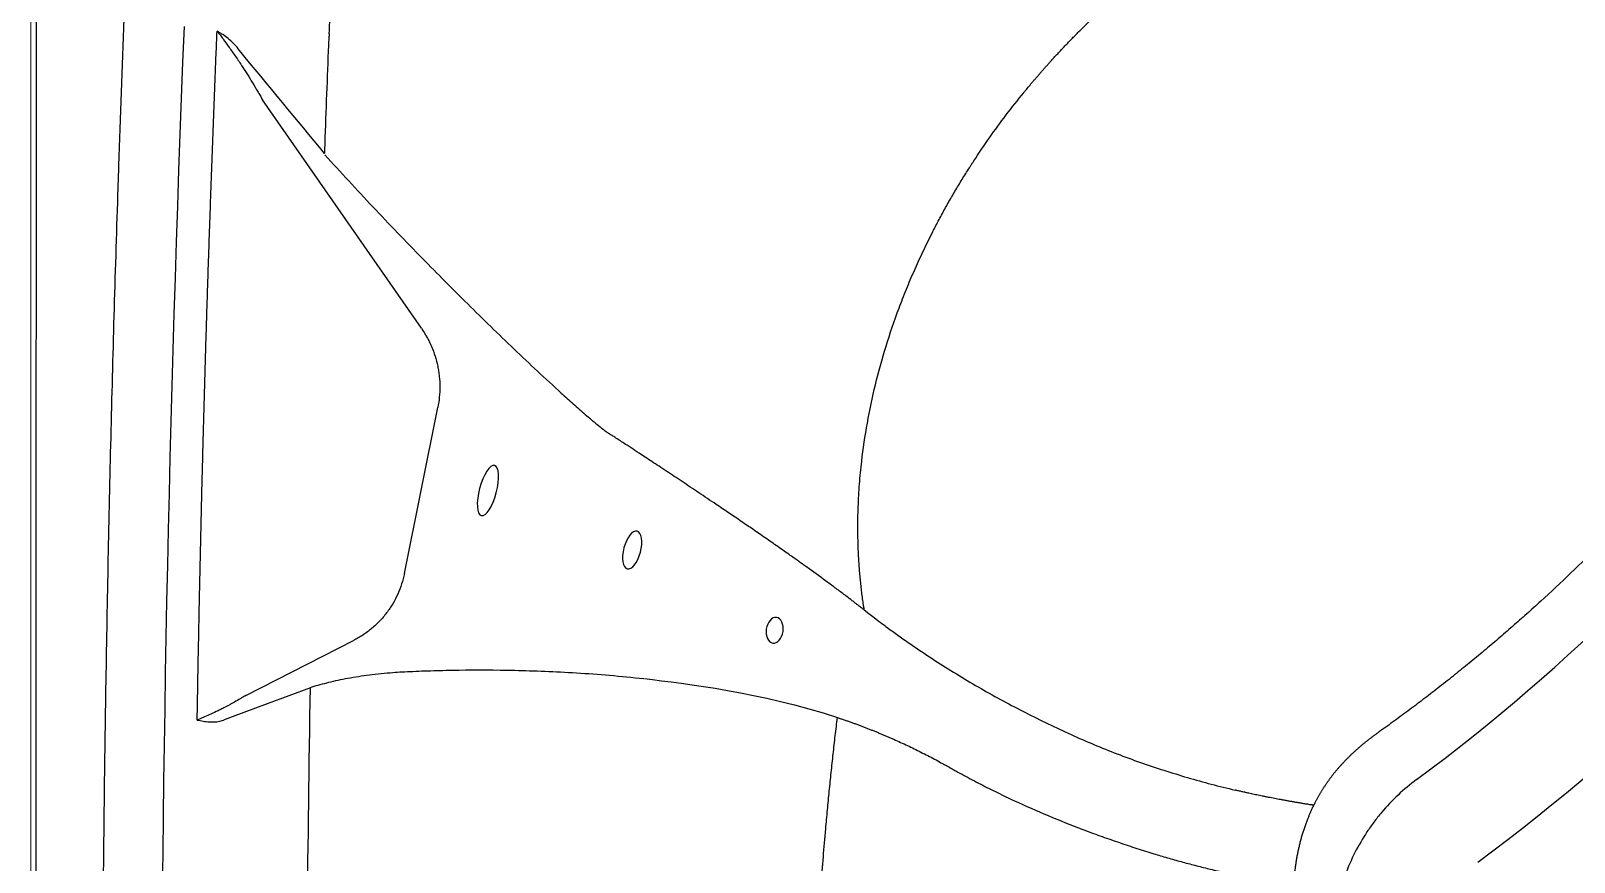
# Model space of a CAD drawing. Extents: x 528 to 612, y 788 to 934.
# Drawn here: x 527.96 to 557.69, y 853.17 to 869.18 of the extents above; entities that cross this region are included whole.
import ezdxf

# ---------------------------------------------------------------- set-up
doc = ezdxf.new("R2010")
doc.units = 0
doc.header["$MEASUREMENT"] = 0
doc.layers.add('1', color=4, linetype='Continuous')
doc.layers.add('LIGHT', color=1, linetype='Continuous')

# ---------------------------------------------------------------- blocks, each defined once
blk = doc.blocks.new('2018 FLASH')
at = {"layer": '1', "color": 6, "linetype": 'Continuous', "lineweight": 18}
blk.add_line((0, 81.522), (0, 2.898), dxfattribs=at)
at = {"layer": '1', "linetype": 'Continuous', "lineweight": 25}
for p, q in [((5.748, 64.206), (5.746, 64.156)), ((7.522, 58.532), (4.462, 62.933)), ((7.196, 53.808), (7.839, 57.006)), ((4.14, 51.458), (6.215, 52.516))]:
    blk.add_line(p, q, dxfattribs=at)
at = {"layer": '1', "linetype": 'Continuous', "lineweight": 25, "flags": 128}
blk.add_lwpolyline([(5.385, 51.607), (4.552, 51.296), (3.877, 51.043), (3.708, 50.98)], dxfattribs=at)
at = {"layer": '1', "linetype": 'Continuous', "lineweight": 25}
for centre, radius, start, end in [((551.204, 42.21), 548.7, 177.68788, 182.31591), ((4.203, 80.217), 37.799, 306.5147, 323.1471), ((4.203, 80.217), 39.779, 306.5147, 323.1471)]:
    blk.add_arc(centre, radius, start, end, dxfattribs=at)
for points, knots in [([(0.143, 2.947), (0.143, 2.951), (0.143, 2.954), (0.143, 2.96), (0.143, 2.97), (0.143, 2.992), (0.143, 3.037), (0.143, 3.126), (0.142, 3.305), (0.142, 3.663), (0.14, 4.379), (0.137, 5.81), (0.134, 7.037), (0.129, 9.491), (0.126, 11.127), (0.117, 16.035), (0.112, 19.307), (0.105, 25.851), (0.102, 29.122), (0.099, 35.666), (0.097, 42.21), (0.099, 48.754), (0.102, 55.298), (0.105, 58.569), (0.112, 65.113), (0.117, 68.385), (0.129, 74.929), (0.136, 78.201), (0.145, 81.526)], [0, 0, 0, 0, 0.000122, 0.000122, 0.000244, 0.000488, 0.000977, 0.001953, 0.003906, 0.007812, 0.015625, 0.03125, 0.0625, 0.0625, 0.125, 0.125, 0.25, 0.25, 0.375, 0.375, 0.5, 0.625, 0.625, 0.75, 0.75, 0.875, 0.875, 1, 1, 1, 1]), ([(2.585, 79.681), (2.575, 79.526), (2.554, 79.217), (2.524, 78.753), (2.494, 78.289), (2.465, 77.824), (2.436, 77.359), (2.407, 76.895), (2.379, 76.429), (2.351, 75.964), (2.324, 75.499), (2.297, 75.033), (2.27, 74.567), (2.244, 74.101), (2.218, 73.634), (2.193, 73.167), (2.168, 72.7), (2.143, 72.233), (2.118, 71.766), (2.095, 71.298), (2.071, 70.831), (2.048, 70.363), (2.025, 69.894), (2.003, 69.426), (1.981, 68.957), (1.959, 68.488), (1.938, 68.019), (1.917, 67.55), (1.896, 67.08), (1.876, 66.61), (1.857, 66.14), (1.837, 65.67), (1.818, 65.2), (1.8, 64.729), (1.782, 64.258), (1.764, 63.787), (1.747, 63.315), (1.73, 62.844), (1.713, 62.372), (1.697, 61.9), (1.681, 61.428), (1.645, 60.334), (1.593, 58.618), (1.532, 56.278), (1.481, 53.932), (1.424, 50.807), (1.378, 46.899), (1.359, 42.21), (1.378, 37.52), (1.424, 33.612), (1.481, 30.487), (1.532, 28.142), (1.593, 25.801), (1.65, 23.943), (1.695, 22.565), (1.726, 21.666), (1.759, 20.767), (1.793, 19.87), (1.828, 18.974), (1.865, 18.078), (1.903, 17.183), (1.943, 16.289), (1.984, 15.395), (2.026, 14.503), (2.07, 13.611), (2.115, 12.72), (2.161, 11.83), (2.209, 10.941), (2.259, 10.053), (2.31, 9.165), (2.362, 8.278), (2.415, 7.392), (2.47, 6.507), (2.527, 5.623), (2.565, 5.033), (2.585, 4.739)], [0, 0, 0, 0, 0.0061975, 0.0123976, 0.0186003, 0.0248057, 0.0310138, 0.0372245, 0.0434378, 0.0496538, 0.0558725, 0.0620939, 0.0683179, 0.0745447, 0.0807741, 0.0870062, 0.093241, 0.0994785, 0.1057187, 0.1119616, 0.1182072, 0.1244556, 0.1307066, 0.1369604, 0.143217, 0.1494762, 0.1557382, 0.162003, 0.1682705, 0.1745407, 0.1808138, 0.1870895, 0.1933681, 0.1996494, 0.2059335, 0.2122204, 0.21851, 0.2248025, 0.2310977, 0.2373957, 0.2436966, 0.2500002, 0.2811568, 0.3123753, 0.3436562, 0.3750002, 0.4374165, 0.5, 0.5625832, 0.6249998, 0.6563435, 0.6876244, 0.718843, 0.7499998, 0.7620043, 0.7739987, 0.7859829, 0.797957, 0.809921, 0.821875, 0.833819, 0.845753, 0.857677, 0.8695911, 0.8814953, 0.8933897, 0.9052742, 0.9171489, 0.9290138, 0.940869, 0.9527145, 0.9645503, 0.9763765, 0.988193, 1, 1, 1, 1]), ([(5.748, 64.206), (5.756, 64.411), (5.771, 64.774), (5.789, 65.216), (5.801, 65.484), (5.805, 65.594), (5.807, 65.624)], [0.13600714, 0.13600714, 0.13600714, 0.13600714, 0.15625, 0.171875, 0.1796875, 0.18272713, 0.18272713, 0.18272713, 0.18272713]), ([(19.265, 63.238), (19.28, 63.255), (19.308, 63.289), (19.351, 63.339), (19.395, 63.39), (19.438, 63.44), (19.482, 63.49), (19.526, 63.54), (19.57, 63.59), (19.614, 63.639), (19.69, 63.723), (19.797, 63.84), (19.938, 63.989), (20.08, 64.136), (20.369, 64.427), (20.817, 64.849), (21.259, 65.224), (21.525, 65.436), (21.578, 65.478), (21.604, 65.499)], [0, 0, 0, 0, 0.020406, 0.040812, 0.061217, 0.081622, 0.102028, 0.122435, 0.142844, 0.163255, 0.18367, 0.246534, 0.309383, 0.37224, 0.435096, 0.686336, 0.937867, 0.968943, 1, 1, 1, 1]), ([(3.204, 50.984), (3.207, 51.137), (3.212, 51.442), (3.22, 51.9), (3.229, 52.358), (3.238, 52.815), (3.247, 53.273), (3.257, 53.731), (3.267, 54.188), (3.277, 54.646), (3.288, 55.104), (3.299, 55.561), (3.311, 56.019), (3.323, 56.477), (3.335, 56.934), (3.348, 57.392), (3.361, 57.85), (3.375, 58.307), (3.389, 58.765), (3.403, 59.222), (3.418, 59.68), (3.433, 60.138), (3.449, 60.595), (3.465, 61.053), (3.481, 61.51), (3.498, 61.968), (3.515, 62.425), (3.532, 62.883), (3.55, 63.34), (3.568, 63.798), (3.581, 64.103), (3.587, 64.255)], [0, 0, 0, 0, 0.034481, 0.068963, 0.103445, 0.137927, 0.172409, 0.206891, 0.241373, 0.275855, 0.310338, 0.34482, 0.379303, 0.413785, 0.448268, 0.482751, 0.517234, 0.551717, 0.5862, 0.620683, 0.655166, 0.689649, 0.724133, 0.758616, 0.793099, 0.827583, 0.862066, 0.896549, 0.931033, 0.965516, 1, 1, 1, 1]), ([(3.995, 63.917), (3.933, 63.992), (3.867, 64.056), (3.765, 64.14), (3.73, 64.166), (3.677, 64.201), (3.659, 64.213), (3.632, 64.229), (3.623, 64.235), (3.605, 64.245), (3.596, 64.25), (3.587, 64.255)], [0, 0, 0, 0, 0.5, 0.5, 0.75, 0.75, 0.875, 0.875, 0.9375, 0.9375, 1, 1, 1, 1]), ([(3.587, 64.255), (3.589, 64.252), (3.592, 64.249), (3.596, 64.243), (3.603, 64.234), (3.62, 64.213), (3.634, 64.194), (3.663, 64.156), (3.682, 64.131), (3.741, 64.052), (3.78, 63.997), (3.862, 63.883), (3.903, 63.824), (3.967, 63.731), (3.988, 63.7), (4.031, 63.636), (4.052, 63.604), (4.073, 63.571)], [0, 0, 0, 0, 0.015625, 0.015625, 0.03125, 0.0625, 0.125, 0.125, 0.25, 0.25, 0.5, 0.5, 0.75, 0.75, 0.875, 0.875, 1, 1, 1, 1]), ([(5.659, 61.895), (5.66, 61.921), (5.684, 62.58), (5.713, 63.334), (5.742, 64.061), (5.746, 64.156)], [0.05989514, 0.05989514, 0.05989514, 0.05989514, 0.0625, 0.125, 0.13435844, 0.13435844, 0.13435844, 0.13435844]), ([(4.073, 63.571), (4.106, 63.521), (4.139, 63.47), (4.205, 63.366), (4.238, 63.313), (4.303, 63.206), (4.335, 63.152), (4.383, 63.07), (4.399, 63.043), (4.431, 62.988), (4.446, 62.961), (4.462, 62.933)], [0, 0, 0, 0, 0.25, 0.25, 0.5, 0.5, 0.75, 0.75, 0.875, 0.875, 1, 1, 1, 1]), ([(18.079, 61.622), (18.088, 61.637), (18.107, 61.666), (18.135, 61.71), (18.252, 61.891), (18.465, 62.203), (18.785, 62.642), (19.033, 62.956), (19.195, 63.153), (19.242, 63.21), (19.265, 63.238)], [0, 0, 0, 0, 0.0262771, 0.0525587, 0.0788452, 0.349284, 0.6196895, 0.8906063, 0.9453088, 1, 1, 1, 1]), ([(5.663, 61.87), (5.968, 61.536), (6.276, 61.202), (6.903, 60.535), (7.222, 60.203), (7.546, 59.873)], [0, 0, 0, 0, 0.5, 0.5, 1, 1, 1, 1]), ([(16.055, 53.104), (16.051, 53.125), (16.045, 53.166), (16.036, 53.227), (16.027, 53.289), (16.018, 53.351), (16.01, 53.413), (16.003, 53.475), (15.995, 53.537), (15.989, 53.6), (15.982, 53.662), (15.976, 53.724), (15.97, 53.787), (15.965, 53.849), (15.96, 53.912), (15.955, 53.974), (15.951, 54.037), (15.948, 54.1), (15.944, 54.162), (15.935, 54.348), (15.928, 54.656), (15.935, 55.091), (15.959, 55.528), (16.011, 56.065), (16.105, 56.704), (16.262, 57.444), (16.466, 58.184), (16.675, 58.797), (16.864, 59.283), (17.017, 59.646), (17.182, 60.006), (17.318, 60.283), (17.419, 60.48), (17.48, 60.596), (17.542, 60.712), (17.605, 60.827), (17.669, 60.942), (17.735, 61.057), (17.801, 61.171), (17.869, 61.284), (17.938, 61.398), (18.007, 61.51), (18.055, 61.585), (18.079, 61.622)], [0, 0, 0, 0, 0.007592, 0.015176, 0.022752, 0.030321, 0.037881, 0.045434, 0.05298, 0.060518, 0.068049, 0.075574, 0.083091, 0.090602, 0.098106, 0.105605, 0.113097, 0.120583, 0.128063, 0.135538, 0.18668, 0.237567, 0.288264, 0.338833, 0.423678, 0.508225, 0.593061, 0.677617, 0.720006, 0.762343, 0.804671, 0.847032, 0.860967, 0.874891, 0.888806, 0.902715, 0.916617, 0.930516, 0.944412, 0.958306, 0.972202, 0.986099, 1, 1, 1, 1]), ([(7.546, 59.873), (7.831, 59.582), (8.121, 59.291), (8.708, 58.709), (9.005, 58.419), (9.457, 57.988), (9.608, 57.845), (9.912, 57.561), (10.065, 57.42), (10.295, 57.211), (10.371, 57.142), (10.525, 57.006), (10.601, 56.938), (10.755, 56.806), (10.831, 56.741), (10.946, 56.647), (10.984, 56.616), (11.042, 56.572), (11.061, 56.557), (11.089, 56.536), (11.098, 56.529), (11.117, 56.516), (11.127, 56.51), (11.136, 56.504)], [0, 0, 0, 0, 0.25, 0.25, 0.5, 0.5, 0.625, 0.625, 0.75, 0.75, 0.8125, 0.8125, 0.875, 0.875, 0.9375, 0.9375, 0.96875, 0.96875, 0.984375, 0.984375, 0.992188, 0.992188, 1, 1, 1, 1]), ([(7.522, 58.532), (7.561, 58.477), (7.596, 58.42), (7.645, 58.332), (7.661, 58.302), (7.69, 58.242), (7.704, 58.211), (7.77, 58.058), (7.809, 57.931), (7.843, 57.768), (7.849, 57.735), (7.86, 57.669), (7.864, 57.635), (7.874, 57.536), (7.878, 57.469), (7.878, 57.27), (7.865, 57.138), (7.839, 57.006)], [0, 0, 0, 0, 0.125, 0.125, 0.1875, 0.1875, 0.25, 0.25, 0.5, 0.5, 0.5625, 0.5625, 0.625, 0.625, 0.75, 0.75, 1, 1, 1, 1]), ([(33.535, 58.268), (33.517, 58.243), (33.481, 58.193), (33.426, 58.119), (33.372, 58.044), (33.317, 57.97), (33.262, 57.895), (33.207, 57.821), (33.151, 57.747), (33.096, 57.673), (33.04, 57.599), (32.984, 57.526), (32.927, 57.452), (32.871, 57.379), (32.814, 57.306), (32.757, 57.233), (32.7, 57.16), (32.642, 57.087), (32.585, 57.015), (32.527, 56.942), (32.468, 56.87), (32.41, 56.798), (32.351, 56.726), (32.293, 56.654), (32.234, 56.582), (32.174, 56.511), (32.115, 56.439), (32.055, 56.368), (31.995, 56.297), (31.935, 56.226), (31.72, 55.974), (31.346, 55.548), (30.8, 54.956), (30.242, 54.379), (29.67, 53.817), (29.237, 53.41), (28.95, 53.149), (28.815, 53.028), (28.679, 52.907), (28.542, 52.787), (28.405, 52.667), (28.267, 52.548), (28.129, 52.431), (27.99, 52.314), (27.85, 52.197), (27.709, 52.082), (27.568, 51.967), (27.426, 51.853), (27.284, 51.739), (27.141, 51.627), (26.997, 51.515), (26.852, 51.404), (26.707, 51.294), (26.561, 51.185), (26.414, 51.076), (26.267, 50.968), (26.119, 50.861), (26.02, 50.79), (25.97, 50.755)], [0, 0, 0, 0, 0.008679, 0.017357, 0.026032, 0.034707, 0.04338, 0.052053, 0.060724, 0.069394, 0.078064, 0.086733, 0.095402, 0.10407, 0.112738, 0.121406, 0.130074, 0.138743, 0.147411, 0.156081, 0.164751, 0.173423, 0.182096, 0.190771, 0.199447, 0.208124, 0.216801, 0.225477, 0.234151, 0.242821, 0.251488, 0.326692, 0.401622, 0.476364, 0.550985, 0.625551, 0.642497, 0.659445, 0.676394, 0.693346, 0.710302, 0.727263, 0.744229, 0.761201, 0.778179, 0.795166, 0.812162, 0.829167, 0.846183, 0.863211, 0.880251, 0.897306, 0.914375, 0.931461, 0.948565, 0.965688, 0.982833, 1, 1, 1, 1]), ([(16.055, 53.104), (16.04, 53.115), (16.011, 53.137), (15.968, 53.171), (15.924, 53.204), (15.876, 53.242), (15.803, 53.297), (15.688, 53.384), (15.531, 53.502), (15.294, 53.678), (15.024, 53.874), (14.783, 54.046), (14.621, 54.161), (14.509, 54.24), (14.388, 54.325), (14.267, 54.409), (14.146, 54.493), (14.026, 54.576), (13.872, 54.682), (13.679, 54.814), (13.444, 54.974), (13.227, 55.121), (13.033, 55.251), (12.81, 55.4), (12.544, 55.578), (12.24, 55.78), (11.962, 55.963), (11.736, 56.111), (11.583, 56.212), (11.472, 56.284), (11.381, 56.344), (11.304, 56.394), (11.249, 56.43), (11.214, 56.452), (11.176, 56.477), (11.153, 56.493), (11.136, 56.504)], [0, 0, 0, 0, 0.007813, 0.015634, 0.023461, 0.031295, 0.041701, 0.062522, 0.092808, 0.124884, 0.187331, 0.233424, 0.249953, 0.270842, 0.291722, 0.31259, 0.333448, 0.354295, 0.375134, 0.414101, 0.455806, 0.500297, 0.53161, 0.56294, 0.625565, 0.686608, 0.750683, 0.810558, 0.851912, 0.874744, 0.907839, 0.937341, 0.953607, 0.968651, 0.978054, 1, 1, 1, 1]), ([(7.196, 53.808), (7.182, 53.739), (7.164, 53.671), (7.121, 53.539), (7.096, 53.474), (7.039, 53.347), (7.007, 53.285), (6.935, 53.163), (6.896, 53.105), (6.811, 52.994), (6.766, 52.94), (6.668, 52.838), (6.617, 52.79), (6.51, 52.701), (6.454, 52.66), (6.338, 52.583), (6.278, 52.548), (6.215, 52.516)], [0, 0, 0, 0, 0.125, 0.125, 0.25, 0.25, 0.375, 0.375, 0.5, 0.5, 0.625, 0.625, 0.75, 0.75, 0.875, 0.875, 1, 1, 1, 1]), ([(16.055, 53.104), (16.315, 52.902), (16.381, 52.852), (16.514, 52.754), (16.581, 52.705), (16.781, 52.56), (16.916, 52.466), (17.324, 52.187), (17.6, 52.009), (18.02, 51.754), (18.161, 51.671), (18.445, 51.509), (18.587, 51.43), (19.018, 51.198), (19.307, 51.051), (19.889, 50.769), (20.183, 50.636), (20.626, 50.45), (20.775, 50.39), (21.074, 50.275), (21.224, 50.22), (21.675, 50.062), (21.978, 49.965), (22.586, 49.787), (22.891, 49.707), (23.197, 49.634)], [0, 0, 0, 0, 0.03125, 0.03125, 0.0625, 0.0625, 0.125, 0.125, 0.25, 0.25, 0.3125, 0.3125, 0.375, 0.375, 0.5, 0.5, 0.625, 0.625, 0.6875, 0.6875, 0.75, 0.75, 0.875, 0.875, 1, 1, 1, 1]), ([(5.385, 51.613), (5.481, 51.644), (5.586, 51.673), (5.81, 51.73), (5.931, 51.757), (6.188, 51.806), (6.324, 51.829), (6.612, 51.867), (6.764, 51.883), (6.924, 51.896)], [0, 0, 0, 0, 0.25, 0.25, 0.5, 0.5, 0.75, 0.75, 1, 1, 1, 1]), ([(7.303, 51.919), (7.376, 51.923), (7.451, 51.926), (7.603, 51.931), (7.681, 51.934), (7.838, 51.938), (7.918, 51.94), (8.081, 51.944), (8.164, 51.945), (8.585, 51.951), (8.943, 51.951), (9.699, 51.934), (10.096, 51.918), (10.72, 51.88), (10.932, 51.864), (11.365, 51.828), (11.586, 51.806), (11.81, 51.782)], [0, 0, 0, 0, 0.0625, 0.0625, 0.125, 0.125, 0.1875, 0.1875, 0.25, 0.25, 0.5, 0.5, 0.75, 0.75, 0.875, 0.875, 1, 1, 1, 1]), ([(4.14, 51.458), (4.135, 51.455), (4.131, 51.453), (4.122, 51.447), (4.108, 51.439), (4.094, 51.431), (4.067, 51.414), (4.049, 51.404), (3.996, 51.372), (3.96, 51.351), (3.907, 51.321), (3.889, 51.311), (3.854, 51.291), (3.836, 51.282), (3.784, 51.253), (3.75, 51.235), (3.716, 51.218)], [0, 0, 0, 0, 0.03125, 0.03125, 0.0625, 0.125, 0.125, 0.25, 0.25, 0.5, 0.5, 0.625, 0.625, 0.75, 0.75, 1, 1, 1, 1]), ([(5.32, 46.312), (5.322, 46.593), (5.337, 48.358), (5.36, 50.123), (5.385, 51.607)], [0.7073285, 0.7073285, 0.7073285, 0.7073285, 0.75, 0.9749797, 0.9749797, 0.9749797, 0.9749797]), ([(3.716, 51.218), (3.691, 51.205), (3.667, 51.193), (3.618, 51.168), (3.594, 51.157), (3.524, 51.123), (3.48, 51.102), (3.395, 51.064), (3.355, 51.047), (3.297, 51.022), (3.278, 51.014), (3.241, 50.999), (3.222, 50.991), (3.204, 50.984)], [0, 0, 0, 0, 0.125, 0.125, 0.25, 0.25, 0.5, 0.5, 0.75, 0.75, 0.875, 0.875, 1, 1, 1, 1]), ([(3.204, 50.984), (3.224, 50.98), (3.243, 50.976), (3.281, 50.969), (3.3, 50.966), (3.357, 50.956), (3.396, 50.952), (3.473, 50.946), (3.511, 50.945), (3.589, 50.95), (3.627, 50.956), (3.665, 50.967)], [0, 0, 0, 0, 0.125, 0.125, 0.25, 0.25, 0.5, 0.5, 0.75, 0.75, 1, 1, 1, 1]), ([(15.538, 33.381), (15.534, 33.413), (15.526, 33.476), (15.515, 33.571), (15.504, 33.667), (15.493, 33.762), (15.482, 33.858), (15.471, 33.955), (15.46, 34.051), (15.449, 34.148), (15.439, 34.245), (15.428, 34.342), (15.418, 34.439), (15.408, 34.537), (15.398, 34.635), (15.388, 34.733), (15.378, 34.831), (15.368, 34.93), (15.359, 35.029), (15.349, 35.128), (15.34, 35.227), (15.33, 35.326), (15.321, 35.426), (15.299, 35.672), (15.266, 36.066), (15.223, 36.613), (15.185, 37.165), (15.139, 37.903), (15.091, 38.83), (15.05, 39.947), (15.025, 41.074), (15.017, 42.206), (15.025, 43.339), (15.05, 44.465), (15.091, 45.583), (15.138, 46.509), (15.184, 47.247), (15.223, 47.8), (15.265, 48.346), (15.301, 48.769), (15.328, 49.07), (15.345, 49.252), (15.363, 49.434), (15.38, 49.614), (15.399, 49.795), (15.417, 49.974), (15.436, 50.152), (15.456, 50.33), (15.475, 50.507), (15.495, 50.683), (15.516, 50.858), (15.53, 50.974), (15.537, 51.032)], [0, 0, 0, 0, 0.0056135, 0.0112337, 0.0168604, 0.0224936, 0.0281334, 0.0337798, 0.0394327, 0.0450921, 0.0507581, 0.0564305, 0.0621095, 0.067795, 0.0734869, 0.0791854, 0.0848903, 0.0906016, 0.0963195, 0.1020437, 0.1077744, 0.1135115, 0.1192551, 0.125005, 0.1559316, 0.1870756, 0.2184353, 0.2500087, 0.3120878, 0.3744619, 0.4371072, 0.5000001, 0.5628912, 0.6255359, 0.6879106, 0.7499915, 0.7815641, 0.8129235, 0.8440677, 0.8749952, 0.8855316, 0.8960465, 0.9065399, 0.9170116, 0.9274616, 0.9378899, 0.9482964, 0.958681, 0.9690437, 0.9793845, 0.9897033, 1, 1, 1, 1]), ([(15.537, 51.032), (15.559, 51.025), (15.602, 51.01), (15.667, 50.988), (15.731, 50.966), (15.796, 50.943), (15.86, 50.92), (15.925, 50.896), (15.989, 50.872), (16.053, 50.848), (16.116, 50.823), (16.18, 50.798), (16.244, 50.773), (16.307, 50.747), (16.37, 50.721), (16.433, 50.695), (16.496, 50.668), (16.559, 50.641), (16.689, 50.584), (16.886, 50.494), (17.103, 50.387), (17.276, 50.299), (17.405, 50.232), (17.509, 50.175), (17.594, 50.128), (17.636, 50.105), (17.659, 50.092)], [0, 0, 0, 0, 0.029478, 0.058944, 0.088398, 0.117842, 0.147276, 0.176702, 0.206121, 0.235534, 0.264941, 0.294345, 0.323746, 0.353146, 0.382544, 0.411943, 0.441343, 0.470746, 0.500152, 0.624903, 0.750074, 0.812771, 0.875001, 0.937489, 0.966093, 1, 1, 1, 1]), ([(25.97, 50.755), (25.963, 50.75), (25.949, 50.74), (25.927, 50.724), (25.906, 50.708), (25.884, 50.693), (25.863, 50.677), (25.842, 50.661), (25.821, 50.645), (25.8, 50.629), (25.78, 50.613), (25.759, 50.597), (25.739, 50.581), (25.718, 50.565), (25.698, 50.548), (25.678, 50.532), (25.658, 50.516), (25.639, 50.499), (25.619, 50.483), (25.6, 50.466), (25.58, 50.449), (25.561, 50.432), (25.542, 50.416), (25.523, 50.399), (25.505, 50.382), (25.486, 50.364), (25.467, 50.347), (25.449, 50.33), (25.431, 50.313), (25.413, 50.295), (25.395, 50.278), (25.377, 50.26), (25.359, 50.242), (25.341, 50.224), (25.324, 50.207), (25.307, 50.189), (25.289, 50.17), (25.272, 50.152), (25.255, 50.134), (25.239, 50.116), (25.222, 50.097), (25.205, 50.078), (25.189, 50.06), (25.173, 50.041), (25.157, 50.022), (25.14, 50.003), (25.125, 49.984), (25.109, 49.964), (25.093, 49.945), (25.078, 49.925), (25.062, 49.906), (25.047, 49.886), (25.032, 49.866), (25.017, 49.846), (25.002, 49.826), (24.988, 49.805), (24.973, 49.785), (24.959, 49.764), (24.944, 49.744), (24.93, 49.723), (24.916, 49.702), (24.903, 49.68), (24.889, 49.659), (24.875, 49.638), (24.862, 49.616), (24.849, 49.594), (24.836, 49.572), (24.823, 49.55), (24.81, 49.528), (24.797, 49.505), (24.785, 49.482), (24.772, 49.46), (24.76, 49.437), (24.748, 49.413), (24.736, 49.39), (24.725, 49.367), (24.717, 49.351), (24.713, 49.343)], [0, 0, 0, 0, 0.013635, 0.027255, 0.040862, 0.054456, 0.068041, 0.081616, 0.095185, 0.108747, 0.122303, 0.135855, 0.149403, 0.162948, 0.17649, 0.190029, 0.203565, 0.2171, 0.230631, 0.24416, 0.257687, 0.27121, 0.28473, 0.298245, 0.311757, 0.325263, 0.338764, 0.352259, 0.365747, 0.379228, 0.3927, 0.406163, 0.419616, 0.433059, 0.44649, 0.45991, 0.473316, 0.486709, 0.500088, 0.513452, 0.526801, 0.540133, 0.553449, 0.566748, 0.58003, 0.593294, 0.60654, 0.619769, 0.632979, 0.646171, 0.659346, 0.672503, 0.685644, 0.698768, 0.711876, 0.72497, 0.73805, 0.751117, 0.764173, 0.77722, 0.790258, 0.80329, 0.816319, 0.829346, 0.842374, 0.855405, 0.868443, 0.881491, 0.894552, 0.907629, 0.920728, 0.933851, 0.947004, 0.96019, 0.973414, 0.986683, 1, 1, 1, 1]), ([(17.659, 50.092), (17.688, 50.075), (17.741, 50.046), (17.847, 49.987), (17.976, 49.916), (18.136, 49.831), (18.35, 49.719), (18.62, 49.584), (19.051, 49.378), (19.599, 49.137), (20.15, 48.917), (20.596, 48.752), (20.93, 48.635), (21.264, 48.523), (21.53, 48.439), (21.728, 48.379), (21.86, 48.34), (21.992, 48.302), (22.125, 48.265), (22.258, 48.229), (22.391, 48.194), (22.524, 48.159), (22.658, 48.126), (22.792, 48.093), (22.881, 48.073), (22.925, 48.062)], [0, 0, 0, 0, 0.017344, 0.031301, 0.062585, 0.093665, 0.125119, 0.187605, 0.250227, 0.37355, 0.500128, 0.562207, 0.625131, 0.688114, 0.750185, 0.774902, 0.799674, 0.824503, 0.84939, 0.874336, 0.899343, 0.924412, 0.949544, 0.974739, 1, 1, 1, 1]), ([(26.694, 49.838), (26.569, 49.745), (26.45, 49.645), (26.224, 49.433), (26.117, 49.321), (25.992, 49.172), (25.967, 49.142), (25.919, 49.081), (25.895, 49.05), (25.825, 48.957), (25.781, 48.893), (25.653, 48.7), (25.576, 48.567), (25.437, 48.293), (25.375, 48.151), (25.308, 47.968), (25.295, 47.931), (25.27, 47.858), (25.259, 47.821), (25.225, 47.709), (25.205, 47.635), (25.151, 47.41), (25.123, 47.259), (25.086, 46.953), (25.076, 46.799), (25.076, 46.643)], [0, 0, 0, 0, 0.125, 0.125, 0.25, 0.25, 0.28125, 0.28125, 0.3125, 0.3125, 0.375, 0.375, 0.5, 0.5, 0.625, 0.625, 0.65625, 0.65625, 0.6875, 0.6875, 0.75, 0.75, 0.875, 0.875, 1, 1, 1, 1]), ([(24.713, 49.343), (24.712, 49.343), (24.709, 49.343), (24.704, 49.344), (24.699, 49.345), (24.694, 49.345), (24.688, 49.346), (24.682, 49.347), (24.676, 49.348), (24.669, 49.349), (24.663, 49.35), (24.656, 49.351), (24.648, 49.352), (24.63, 49.355), (24.593, 49.361), (24.54, 49.369), (24.489, 49.378), (24.456, 49.383), (24.426, 49.388), (24.401, 49.392), (24.382, 49.396), (24.361, 49.399), (24.336, 49.403), (24.304, 49.409), (24.272, 49.414), (24.24, 49.42), (24.209, 49.426), (24.177, 49.431), (24.144, 49.438), (24.108, 49.444), (24.066, 49.452), (24.017, 49.461), (23.96, 49.472), (23.903, 49.483), (23.844, 49.494), (23.784, 49.506), (23.726, 49.518), (23.67, 49.529), (23.619, 49.54), (23.567, 49.551), (23.516, 49.562), (23.46, 49.574), (23.398, 49.588), (23.343, 49.6), (23.298, 49.611), (23.265, 49.618), (23.231, 49.626), (23.209, 49.631), (23.197, 49.634)], [0, 0, 0, 0, 0.012988, 0.025889, 0.038699, 0.051417, 0.064044, 0.076579, 0.089018, 0.101358, 0.113599, 0.125742, 0.137786, 0.149729, 0.209624, 0.29244, 0.327787, 0.357933, 0.382959, 0.402796, 0.417412, 0.426808, 0.450449, 0.472946, 0.494295, 0.514593, 0.533819, 0.551887, 0.572411, 0.592123, 0.610937, 0.641903, 0.667878, 0.696152, 0.723079, 0.749923, 0.777097, 0.799202, 0.820946, 0.842443, 0.863787, 0.88494, 0.91262, 0.940932, 0.95522, 0.970001, 0.983475, 1, 1, 1, 1]), ([(24.572, 49.009), (24.576, 49.02), (24.584, 49.042), (24.597, 49.075), (24.609, 49.106), (24.625, 49.145), (24.645, 49.192), (24.67, 49.25), (24.689, 49.29), (24.698, 49.311)], [0, 0, 0, 0, 0.108184, 0.214141, 0.317873, 0.419381, 0.598164, 0.791701, 1, 1, 1, 1]), ([(24.377, 48.255), (24.379, 48.267), (24.383, 48.292), (24.389, 48.33), (24.396, 48.367), (24.403, 48.405), (24.41, 48.443), (24.418, 48.481), (24.427, 48.518), (24.435, 48.556), (24.445, 48.594), (24.454, 48.632), (24.464, 48.67), (24.474, 48.707), (24.485, 48.745), (24.496, 48.783), (24.508, 48.821), (24.52, 48.859), (24.532, 48.896), (24.545, 48.934), (24.558, 48.972), (24.567, 48.997), (24.572, 49.009)], [0, 0, 0, 0, 0.048872, 0.097856, 0.146952, 0.196164, 0.24549, 0.294933, 0.344494, 0.394174, 0.443974, 0.493894, 0.543937, 0.594103, 0.644394, 0.69481, 0.745353, 0.796023, 0.846821, 0.89775, 0.948809, 1, 1, 1, 1]), ([(24.338, 47.89), (24.338, 47.902), (24.34, 47.926), (24.343, 47.963), (24.346, 47.999), (24.349, 48.035), (24.353, 48.072), (24.357, 48.108), (24.361, 48.145), (24.366, 48.181), (24.371, 48.218), (24.375, 48.242), (24.377, 48.255)], [0, 0, 0, 0, 0.099409, 0.198943, 0.298605, 0.398396, 0.49832, 0.598377, 0.698572, 0.798906, 0.899381, 1, 1, 1, 1])]:
    blk.add_open_spline(points, degree=3, knots=knots, dxfattribs=at)
for points in [[(5.659, 61.895), (5.123, 62.546), (4.588, 63.197), (3.993, 63.911)], [(6.924, 51.896), (7.046, 51.906), (7.172, 51.914), (7.303, 51.919)], [(11.82, 51.781), (12.616, 51.684), (14.055, 51.524), (15.537, 51.032)], [(5.385, 51.607), (5.385, 51.609), (5.385, 51.611), (5.385, 51.613)], [(3.665, 50.967), (3.68, 50.971), (3.694, 50.975), (3.708, 50.98)], [(24.698, 49.311), (24.703, 49.321), (24.708, 49.332), (24.713, 49.343)]]:
    blk.add_open_spline(points, degree=3, dxfattribs=at)
at = {"layer": 'LIGHT', "color": 1, "extrusion": (0, 0, -1)}
for centre, major_axis, ratio in [((8.804, 55.405), (-0.127, -0.484), 0.331525), ((11.583, 54.259), (-0.095, -0.363), 0.437066), ((14.328, 52.713), (-0.035, -0.248), 0.649149)]:
    blk.add_ellipse(centre, major_axis=major_axis, ratio=ratio, dxfattribs=at)

msp = doc.modelspace()

# ---------------------------------------------------------------- block references
at = {"layer": '1'}
msp.add_blockref('2018 FLASH', (527.965, 804.919), dxfattribs=at)

doc.saveas('drawing.dxf')
